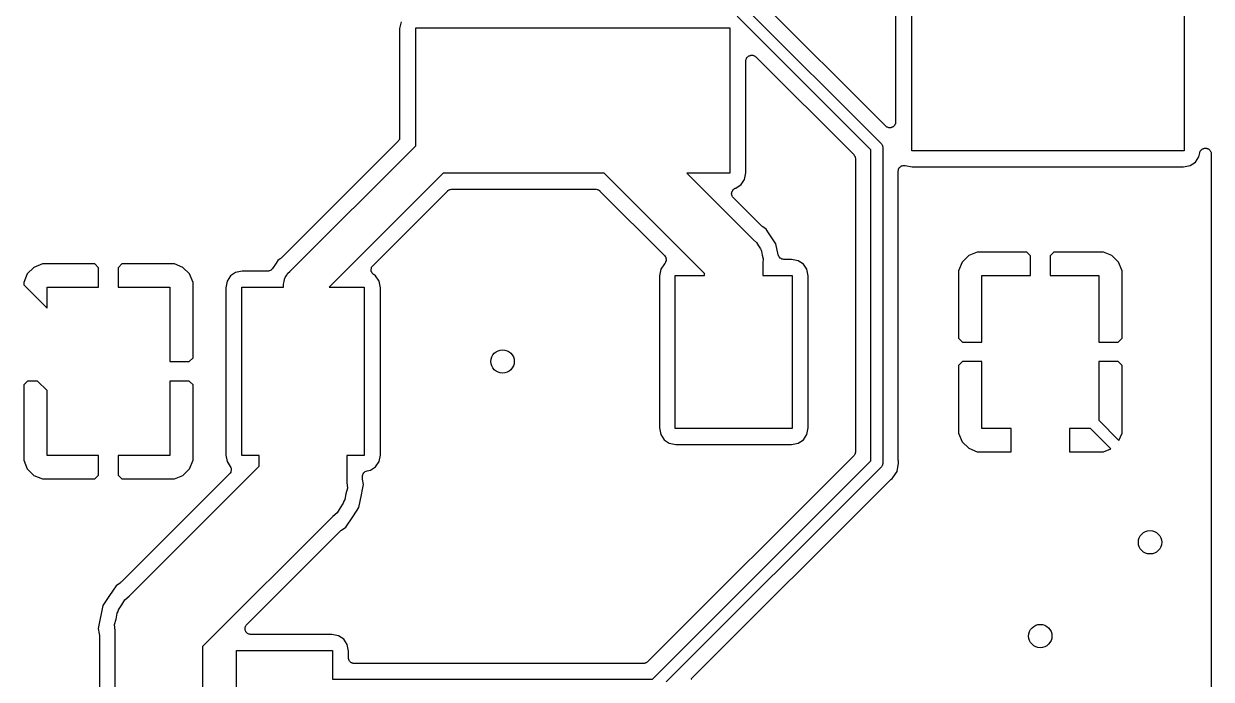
# Model space of a CAD drawing. Extents: x 86.1 to 122.5, y -104.2 to -55.1.
# Drawn here: x 107.04 to 122.53, y -80.16 to -71.6 of the extents above; entities that cross this region are included whole.
import ezdxf

# ---------------------------------------------------------------- set-up
doc = ezdxf.new("R2010")
doc.units = 0
doc.header["$MEASUREMENT"] = 0
doc.layers.add('BLACK', color=7, linetype='CONTINUOUS')

msp = doc.modelspace()

# ---------------------------------------------------------------- linework, layer by layer
at = {"layer": 'BLACK', "linetype": 'CONTINUOUS'}
for p, q in [((122.178, -70.716), (122.178, -73.256)), ((118.283, -72.9336), (116.598, -71.2486)), ((118.622, -73.256), (118.622, -71.2548)), ((116.432, -71.3699), (118.219, -73.1567)), ((118.413, -71.3651), (118.413, -72.8797)), ((111.959, -71.5707), (111.941, -71.6575)), ((118.091, -73.2445), (116.344, -71.4976)), ((111.941, -71.6575), (111.941, -73.0805)), ((112.15, -73.1908), (112.15, -71.65)), ((112.15, -71.65), (116.25, -71.65)), ((116.25, -71.65), (116.25, -73.55)), ((116.463, -72.0572), (116.468, -72.0486)), ((116.468, -72.0486), (116.472, -72.0395)), ((116.472, -72.0395), (116.475, -72.0372)), ((116.475, -72.0372), (116.477, -72.0343)), ((116.477, -72.0343), (116.484, -72.0279)), ((116.484, -72.0279), (116.491, -72.0208)), ((116.491, -72.0208), (116.494, -72.0194)), ((116.494, -72.0194), (116.497, -72.0173)), ((116.497, -72.0173), (116.506, -72.0139)), ((116.506, -72.0139), (116.515, -72.0096)), ((116.515, -72.0096), (116.518, -72.0094)), ((116.518, -72.0094), (116.522, -72.0082)), ((116.522, -72.0082), (116.532, -72.0082)), ((116.532, -72.0082), (116.542, -72.0073)), ((116.542, -72.0073), (116.545, -72.0082)), ((116.545, -72.0082), (116.548, -72.0082)), ((116.548, -72.0082), (116.557, -72.0116)), ((116.557, -72.0116), (116.567, -72.0142)), ((116.567, -72.0142), (116.57, -72.0161)), ((116.57, -72.0161), (116.573, -72.0173)), ((116.573, -72.0173), (116.581, -72.0237)), ((116.581, -72.0237), (116.589, -72.0294)), ((116.589, -72.0294), (117.866, -73.3064)), ((116.459, -72.0832), (116.46, -72.0734)), ((116.459, -73.5425), (116.459, -72.0832)), ((116.46, -72.0734), (116.461, -72.0635)), ((116.461, -72.0635), (116.463, -72.0605)), ((116.463, -72.0605), (116.463, -72.0572)), ((118.291, -72.9393), (118.283, -72.9336)), ((118.299, -72.9457), (118.291, -72.9393)), ((118.302, -72.9469), (118.299, -72.9457)), ((118.305, -72.9488), (118.302, -72.9469)), ((118.315, -72.9514), (118.305, -72.9488)), ((118.324, -72.9548), (118.315, -72.9514)), ((118.327, -72.9548), (118.324, -72.9548)), ((118.33, -72.9556), (118.327, -72.9548)), ((118.34, -72.9548), (118.33, -72.9556)), ((118.35, -72.9548), (118.34, -72.9548)), ((118.354, -72.9536), (118.35, -72.9548)), ((118.357, -72.9533), (118.354, -72.9536)), ((118.366, -72.9491), (118.357, -72.9533)), ((118.375, -72.9457), (118.366, -72.9491)), ((118.378, -72.9435), (118.375, -72.9457)), ((118.381, -72.9421), (118.378, -72.9435)), ((118.388, -72.9351), (118.381, -72.9421)), ((118.395, -72.9287), (118.388, -72.9351)), ((118.397, -72.9258), (118.395, -72.9287)), ((118.4, -72.9234), (118.397, -72.9258)), ((118.404, -72.9144), (118.4, -72.9234)), ((118.409, -72.9058), (118.404, -72.9144)), ((118.411, -72.8994), (118.409, -72.9025)), ((118.409, -72.9025), (118.409, -72.9058)), ((118.412, -72.8895), (118.411, -72.8994)), ((118.413, -72.8797), (118.412, -72.8895)), ((111.919, -73.1344), (110.394, -74.6591)), ((111.921, -73.1317), (111.919, -73.1344)), ((111.923, -73.1295), (111.921, -73.1317)), ((111.928, -73.1209), (111.923, -73.1295)), ((111.934, -73.1127), (111.928, -73.1209)), ((111.935, -73.1095), (111.934, -73.1127)), ((111.937, -73.1066), (111.935, -73.1095)), ((111.938, -73.0968), (111.937, -73.1066)), ((111.941, -73.0872), (111.938, -73.0968)), ((111.941, -73.0805), (111.941, -73.0838)), ((111.941, -73.0838), (111.941, -73.0872)), ((110.509, -74.8321), (112.15, -73.1908)), ((118.091, -76.0562), (118.091, -73.2445)), ((118.219, -73.1567), (118.227, -73.1632)), ((118.227, -73.1632), (118.232, -73.172)), ((118.232, -73.172), (118.238, -73.1803)), ((118.238, -73.1803), (118.238, -73.1835)), ((118.238, -73.1835), (118.24, -73.1865)), ((118.24, -73.1865), (118.242, -73.1965)), ((118.242, -73.1965), (118.245, -73.2062)), ((118.245, -73.2062), (118.244, -73.2163)), ((118.244, -73.2163), (118.244, -77.331)), ((122.178, -73.256), (118.622, -73.256)), ((122.369, -73.3353), (122.38, -73.2827)), ((122.38, -73.2827), (122.382, -73.2773)), ((122.382, -73.2773), (122.383, -73.2715)), ((122.383, -73.2715), (122.387, -73.265)), ((122.387, -73.265), (122.389, -73.2581)), ((122.389, -73.2581), (122.393, -73.2537)), ((122.393, -73.2537), (122.396, -73.2486)), ((122.396, -73.2486), (122.402, -73.2438)), ((122.402, -73.2438), (122.407, -73.2382)), ((122.407, -73.2382), (122.412, -73.2354)), ((122.412, -73.2354), (122.417, -73.2316)), ((122.417, -73.2316), (122.424, -73.229)), ((122.424, -73.229), (122.43, -73.2254)), ((122.43, -73.2254), (122.436, -73.2245)), ((122.436, -73.2245), (122.441, -73.2225)), ((122.441, -73.2225), (122.449, -73.2225)), ((122.449, -73.2225), (122.456, -73.2214)), ((122.456, -73.2214), (122.462, -73.2225)), ((122.462, -73.2225), (122.468, -73.2225)), ((122.468, -73.2225), (122.475, -73.2251)), ((122.475, -73.2251), (122.482, -73.2266)), ((122.482, -73.2266), (122.487, -73.2296)), ((122.487, -73.2296), (122.493, -73.2316)), ((122.493, -73.2316), (122.498, -73.2364)), ((122.498, -73.2364), (122.505, -73.2403)), ((122.505, -73.2403), (122.509, -73.2449)), ((122.509, -73.2449), (122.513, -73.2486)), ((122.513, -73.2486), (122.517, -73.2551)), ((122.517, -73.2551), (122.521, -73.2609)), ((122.521, -73.2609), (122.523, -73.2665)), ((122.523, -73.2665), (122.526, -73.2715)), ((122.526, -73.2715), (122.528, -73.2789)), ((122.528, -73.2789), (122.53, -73.286)), ((122.53, -73.286), (122.53, -73.2918)), ((117.866, -73.3064), (117.868, -73.3091)), ((117.868, -73.3091), (117.87, -73.3113)), ((117.87, -73.3113), (117.875, -73.3199)), ((117.875, -73.3199), (117.881, -73.3281)), ((117.881, -73.3281), (117.882, -73.3313)), ((117.882, -73.3313), (117.883, -73.3342)), ((117.883, -73.3342), (117.885, -73.344)), ((117.885, -73.344), (117.888, -73.3536)), ((117.888, -73.3536), (117.887, -73.357)), ((117.887, -73.357), (117.888, -73.3603)), ((117.888, -73.3603), (117.888, -76.0278)), ((118.498, -73.4504), (118.51, -73.4462)), ((118.51, -73.4462), (118.511, -73.4462)), ((118.511, -73.4462), (118.511, -73.4459)), ((118.511, -73.4459), (118.524, -73.4462)), ((118.524, -73.4462), (118.536, -73.4462)), ((118.536, -73.4462), (118.537, -73.4464)), ((122.257, -73.4474), (122.324, -73.4025)), ((122.324, -73.4025), (122.369, -73.3353)), ((122.53, -73.2918), (122.531, -73.2976)), ((122.531, -73.2976), (122.531, -85.1217)), ((112.509, -73.55), (111.023, -75.0365)), ((114.611, -73.55), (112.509, -73.55)), ((115.92, -74.8583), (114.611, -73.55)), ((116.25, -73.55), (115.689, -73.55)), ((115.689, -73.55), (116.558, -74.4193)), ((116.441, -73.6293), (116.459, -73.5425)), ((118.447, -73.5195), (118.449, -73.5074)), ((118.447, -73.5204), (118.447, -73.5195)), ((118.447, -73.5212), (118.447, -73.5204)), ((118.447, -77.2993), (118.447, -73.5212)), ((118.449, -73.5074), (118.451, -73.4951)), ((118.451, -73.4951), (118.452, -73.4944)), ((118.452, -73.4936), (118.458, -73.483)), ((118.452, -73.4944), (118.452, -73.4936)), ((118.458, -73.483), (118.465, -73.4722)), ((118.465, -73.4717), (118.466, -73.471)), ((118.465, -73.4722), (118.465, -73.4717)), ((118.466, -73.471), (118.475, -73.4632)), ((118.475, -73.4632), (118.485, -73.4552)), ((118.485, -73.4552), (118.486, -73.4549)), ((118.486, -73.4544), (118.498, -73.4504)), ((118.486, -73.4549), (118.486, -73.4544)), ((118.537, -73.4464), (118.538, -73.4465)), ((118.538, -73.4465), (118.63, -73.4647)), ((118.63, -73.4647), (122.17, -73.4647)), ((122.17, -73.4647), (122.257, -73.4474)), ((116.298, -73.7604), (116.305, -73.7527)), ((116.305, -73.7527), (116.308, -73.7517)), ((116.308, -73.7517), (116.31, -73.75)), ((116.31, -73.75), (116.32, -73.7461)), ((116.32, -73.7461), (116.328, -73.742)), ((116.328, -73.742), (116.396, -73.6965)), ((116.396, -73.6965), (116.441, -73.6293)), ((111.59, -74.7561), (112.566, -73.781)), ((112.566, -73.781), (112.568, -73.7791)), ((112.568, -73.7791), (112.57, -73.7765)), ((112.57, -73.7765), (112.579, -73.7715)), ((112.579, -73.7715), (112.587, -73.7658)), ((112.587, -73.7658), (112.591, -73.7649)), ((112.591, -73.7649), (112.593, -73.7633)), ((112.593, -73.7633), (112.603, -73.7615)), ((112.603, -73.7615), (112.613, -73.759)), ((112.613, -73.759), (112.616, -73.7593)), ((112.616, -73.7593), (112.619, -73.7587)), ((112.619, -73.7587), (114.501, -73.7587)), ((114.501, -73.7587), (114.504, -73.7593)), ((114.504, -73.7593), (114.508, -73.759)), ((114.508, -73.759), (114.517, -73.7615)), ((114.517, -73.7615), (114.527, -73.7633)), ((114.527, -73.7633), (114.53, -73.7649)), ((114.53, -73.7649), (114.533, -73.7658)), ((114.533, -73.7658), (114.541, -73.7715)), ((114.541, -73.7715), (114.55, -73.7765)), ((114.55, -73.7765), (114.552, -73.7791)), ((114.552, -73.7791), (114.555, -73.781)), ((114.555, -73.781), (115.397, -74.6232)), ((116.273, -73.8168), (116.275, -73.8062)), ((116.273, -73.8193), (116.273, -73.8168)), ((116.273, -73.8218), (116.273, -73.8193)), ((116.276, -73.8322), (116.273, -73.8218)), ((116.275, -73.8062), (116.276, -73.7954)), ((116.276, -73.7954), (116.277, -73.7932)), ((116.278, -73.8428), (116.276, -73.8322)), ((116.277, -73.7907), (116.282, -73.7812)), ((116.277, -73.7932), (116.277, -73.7907)), ((116.279, -73.8449), (116.278, -73.8428)), ((116.28, -73.8474), (116.279, -73.8449)), ((116.286, -73.8562), (116.28, -73.8474)), ((116.282, -73.7812), (116.287, -73.7715)), ((116.292, -73.8654), (116.286, -73.8562)), ((116.287, -73.7715), (116.288, -73.7697)), ((116.288, -73.7697), (116.29, -73.7675)), ((116.29, -73.7675), (116.298, -73.7604)), ((116.294, -73.867), (116.292, -73.8654)), ((116.295, -73.869), (116.294, -73.867)), ((116.668, -74.2414), (116.295, -73.869)), ((116.674, -74.2457), (116.668, -74.2414)), ((116.679, -74.2509), (116.674, -74.2457)), ((116.722, -74.2793), (116.679, -74.2509)), ((116.753, -74.3255), (116.722, -74.2793)), ((116.851, -74.4726), (116.753, -74.3255)), ((116.753, -74.3255), (116.753, -74.3255)), ((116.558, -74.4193), (116.597, -74.4518)), ((116.597, -74.4518), (116.622, -74.4956)), ((116.622, -74.4956), (116.651, -74.537)), ((116.879, -74.6125), (116.851, -74.4726)), ((110.383, -74.6685), (110.351, -74.6899)), ((110.388, -74.6634), (110.383, -74.6685)), ((110.394, -74.6591), (110.388, -74.6634)), ((115.397, -74.6232), (115.397, -74.6238)), ((115.397, -74.6238), (115.398, -74.6243)), ((115.398, -74.6243), (115.405, -74.6346)), ((115.405, -74.6346), (115.412, -74.6448)), ((115.412, -74.6448), (115.412, -74.6457)), ((115.412, -74.6457), (115.413, -74.6463)), ((115.413, -74.6463), (115.416, -74.6584)), ((115.416, -74.6584), (115.419, -74.6704)), ((115.418, -74.6844), (115.417, -74.6968)), ((115.419, -74.6721), (115.418, -74.6844)), ((115.419, -74.6704), (115.419, -74.6712)), ((115.419, -74.6712), (115.419, -74.6721)), ((116.651, -74.537), (116.656, -74.5534)), ((116.656, -74.5534), (116.664, -74.5682)), ((116.664, -74.5682), (116.673, -74.618)), ((116.673, -74.618), (116.686, -74.6668)), ((116.686, -74.6668), (116.681, -74.7171)), ((116.883, -74.6241), (116.879, -74.6125)), ((116.887, -74.6357), (116.883, -74.6241)), ((116.888, -74.6364), (116.887, -74.6357)), ((116.888, -74.6372), (116.888, -74.6364)), ((116.896, -74.6465), (116.888, -74.6372)), ((116.904, -74.656), (116.896, -74.6465)), ((116.905, -74.6564), (116.904, -74.656)), ((116.906, -74.6571), (116.905, -74.6564)), ((116.917, -74.663), (116.906, -74.6571)), ((116.927, -74.6692), (116.917, -74.663)), ((116.928, -74.6694), (116.927, -74.6692)), ((116.929, -74.6698), (116.928, -74.6694)), ((116.941, -74.6717), (116.929, -74.6698)), ((116.953, -74.6738), (116.941, -74.6717)), ((117.055, -74.6738), (116.953, -74.6738)), ((117.142, -74.6911), (117.055, -74.6738)), ((119.366, -74.6241), (119.28, -74.7098)), ((119.478, -74.5777), (119.366, -74.6241)), ((120.123, -74.5777), (119.478, -74.5777)), ((120.173, -74.6283), (120.123, -74.5777)), ((120.173, -74.8825), (120.173, -74.6283)), ((120.478, -74.5777), (120.427, -74.6283)), ((120.427, -74.6283), (120.427, -74.8825)), ((121.123, -74.5777), (120.478, -74.5777)), ((121.235, -74.6241), (121.123, -74.5777)), ((121.321, -74.7098), (121.235, -74.6241)), ((107.168, -74.7781), (107.082, -74.8638)), ((107.28, -74.7317), (107.168, -74.7781)), ((107.963, -74.7317), (107.28, -74.7317)), ((108.013, -74.7823), (107.963, -74.7317)), ((108.013, -75.0365), (108.013, -74.7823)), ((108.318, -74.7317), (108.267, -74.7823)), ((108.267, -74.7823), (108.267, -75.0365)), ((109.001, -74.7317), (108.318, -74.7317)), ((109.113, -74.7781), (109.001, -74.7317)), ((109.199, -74.8638), (109.113, -74.7781)), ((109.888, -74.8278), (109.801, -74.8451)), ((110.218, -74.8278), (109.888, -74.8278)), ((110.229, -74.826), (110.218, -74.8278)), ((110.239, -74.8248), (110.229, -74.826)), ((110.242, -74.8237), (110.239, -74.8248)), ((110.244, -74.8232), (110.242, -74.8237)), ((110.253, -74.8178), (110.244, -74.8232)), ((110.263, -74.8131), (110.253, -74.8178)), ((110.265, -74.8113), (110.263, -74.8131)), ((110.267, -74.81), (110.265, -74.8113)), ((110.274, -74.8018), (110.267, -74.81)), ((110.281, -74.794), (110.274, -74.8018)), ((110.33, -74.7218), (110.281, -74.794)), ((110.351, -74.6899), (110.33, -74.7218)), ((110.33, -74.7218), (110.33, -74.7218)), ((110.483, -74.8537), (110.509, -74.8321)), ((111.568, -74.8033), (111.572, -74.7913)), ((111.569, -74.8042), (111.568, -74.8033)), ((111.568, -74.805), (111.569, -74.8042)), ((111.57, -74.8173), (111.568, -74.805)), ((111.571, -74.8297), (111.57, -74.8173)), ((111.571, -74.8304), (111.571, -74.8297)), ((111.571, -74.8313), (111.571, -74.8304)), ((111.577, -74.8425), (111.571, -74.8313)), ((111.572, -74.7913), (111.575, -74.7793)), ((111.575, -74.7778), (111.582, -74.7676)), ((111.575, -74.7786), (111.575, -74.7778)), ((111.575, -74.7793), (111.575, -74.7786)), ((111.582, -74.7676), (111.589, -74.7573)), ((111.589, -74.7573), (111.59, -74.7568)), ((111.59, -74.7568), (111.59, -74.7561)), ((115.347, -74.8032), (115.33, -74.89)), ((115.396, -74.7307), (115.347, -74.8032)), ((115.405, -74.7221), (115.396, -74.7307)), ((115.396, -74.7307), (115.396, -74.7307)), ((115.406, -74.7207), (115.405, -74.7213)), ((115.405, -74.7213), (115.405, -74.7221)), ((115.411, -74.7095), (115.406, -74.7207)), ((115.416, -74.6984), (115.411, -74.7095)), ((115.417, -74.6968), (115.416, -74.6975)), ((115.416, -74.6975), (115.416, -74.6984)), ((116.681, -74.7171), (116.681, -74.8825)), ((117.209, -74.736), (117.142, -74.6911)), ((117.254, -74.8032), (117.209, -74.736)), ((117.271, -74.89), (117.254, -74.8032)), ((119.28, -74.7098), (119.234, -74.8219)), ((119.234, -74.8219), (119.234, -75.7049)), ((121.367, -74.8219), (121.321, -74.7098)), ((121.367, -75.7049), (121.367, -74.8219)), ((107.082, -74.8638), (107.036, -74.9759)), ((107.036, -74.9759), (107.036, -75.0061)), ((109.245, -74.9759), (109.199, -74.8638)), ((109.245, -75.9589), (109.245, -74.9759)), ((109.689, -74.9572), (109.672, -75.044)), ((109.734, -74.89), (109.689, -74.9572)), ((109.801, -74.8451), (109.734, -74.89)), ((110.424, -74.997), (110.432, -74.9645)), ((110.432, -74.9645), (110.438, -74.9313)), ((110.438, -74.9313), (110.444, -74.9215)), ((110.444, -74.9215), (110.447, -74.9105)), ((110.447, -74.9105), (110.466, -74.8829)), ((110.466, -74.8829), (110.483, -74.8537)), ((111.582, -74.8537), (111.577, -74.8425)), ((111.583, -74.8543), (111.582, -74.8537)), ((111.583, -74.855), (111.583, -74.8543)), ((111.592, -74.8636), (111.583, -74.855)), ((111.601, -74.8724), (111.592, -74.8636)), ((111.601, -74.8727), (111.601, -74.8724)), ((111.602, -74.8733), (111.601, -74.8727)), ((111.627, -74.89), (111.602, -74.8733)), ((111.672, -74.9572), (111.627, -74.89)), ((111.689, -75.044), (111.672, -74.9572)), ((115.33, -74.89), (115.33, -76.875)), ((115.538, -76.8825), (115.538, -74.8825)), ((115.538, -74.8825), (115.92, -74.8825)), ((115.92, -74.8825), (115.92, -74.8583)), ((116.681, -74.8825), (117.062, -74.8825)), ((117.062, -74.8825), (117.062, -76.8825)), ((117.271, -76.875), (117.271, -74.89)), ((119.538, -75.7555), (119.538, -74.8825)), ((119.538, -74.8825), (120.173, -74.8825)), ((120.427, -74.8825), (121.062, -74.8825)), ((121.062, -74.8825), (121.062, -75.7555)), ((107.036, -75.0061), (107.34, -75.3109)), ((107.34, -75.3109), (107.34, -75.0365)), ((107.34, -75.0365), (108.013, -75.0365)), ((108.267, -75.0365), (108.941, -75.0365)), ((108.941, -75.0365), (108.941, -76.0095)), ((109.672, -75.044), (109.672, -77.229)), ((109.88, -77.2365), (109.88, -75.0365)), ((109.88, -75.0365), (110.427, -75.0365)), ((110.427, -75.0306), (110.424, -74.997)), ((110.427, -75.0365), (110.427, -75.0306)), ((111.023, -75.0365), (111.48, -75.0365)), ((111.48, -75.0365), (111.48, -77.2365)), ((111.689, -77.229), (111.689, -75.044)), ((119.234, -75.7049), (119.284, -75.7555)), ((119.284, -75.7555), (119.538, -75.7555)), ((121.062, -75.7555), (121.317, -75.7555)), ((121.317, -75.7555), (121.367, -75.7049)), ((108.941, -76.0095), (109.195, -76.0095)), ((109.195, -76.0095), (109.245, -75.9589)), ((117.888, -76.0278), (117.888, -77.1871)), ((118.091, -77.3028), (118.091, -76.0562)), ((119.284, -76.0095), (119.234, -76.0601)), ((119.234, -76.0601), (119.234, -76.9431)), ((119.538, -76.0095), (119.284, -76.0095)), ((119.538, -76.8825), (119.538, -76.0095)), ((121.062, -76.0095), (121.062, -76.7747)), ((121.317, -76.0095), (121.062, -76.0095)), ((121.367, -76.0601), (121.317, -76.0095)), ((121.367, -76.9431), (121.367, -76.0601)), ((107.086, -76.2635), (107.036, -76.3141)), ((107.036, -76.3141), (107.036, -77.2971)), ((107.215, -76.2635), (107.086, -76.2635)), ((107.34, -76.3885), (107.215, -76.2635)), ((107.34, -77.2365), (107.34, -76.3885)), ((108.941, -76.2635), (108.941, -77.2365)), ((109.195, -76.2635), (108.941, -76.2635)), ((109.245, -76.3141), (109.195, -76.2635)), ((109.245, -77.2971), (109.245, -76.3141)), ((121.062, -76.7747), (121.327, -77.0396)), ((115.33, -76.875), (115.347, -76.9618)), ((115.347, -76.9618), (115.392, -77.029)), ((117.062, -76.8825), (115.538, -76.8825)), ((117.209, -77.029), (117.254, -76.9618)), ((117.254, -76.9618), (117.271, -76.875)), ((119.234, -76.9431), (119.28, -77.0552)), ((119.919, -76.8825), (119.538, -76.8825)), ((119.919, -77.1873), (119.919, -76.8825)), ((120.681, -76.8825), (120.681, -77.1873)), ((120.955, -76.8825), (120.681, -76.8825)), ((121.22, -77.1473), (120.955, -76.8825)), ((121.327, -77.0396), (121.367, -76.9431)), ((115.392, -77.029), (115.459, -77.0739)), ((115.459, -77.0739), (115.546, -77.0912)), ((115.546, -77.0912), (117.055, -77.0912)), ((117.055, -77.0912), (117.142, -77.0739)), ((117.142, -77.0739), (117.209, -77.029)), ((119.28, -77.0552), (119.366, -77.1409)), ((119.366, -77.1409), (119.478, -77.1873)), ((121.123, -77.1873), (121.22, -77.1473)), ((107.036, -77.2971), (107.082, -77.4092)), ((108.013, -77.2365), (107.34, -77.2365)), ((108.013, -77.4907), (108.013, -77.2365)), ((108.941, -77.2365), (108.267, -77.2365)), ((108.267, -77.2365), (108.267, -77.4907)), ((109.199, -77.4092), (109.245, -77.2971)), ((109.672, -77.229), (109.689, -77.3158)), ((109.689, -77.3158), (109.731, -77.379)), ((110.109, -77.2365), (109.88, -77.2365)), ((110.109, -77.3755), (110.109, -77.2365)), ((111.48, -77.2365), (111.252, -77.2365)), ((111.252, -77.2365), (111.252, -77.5873)), ((111.627, -77.383), (111.672, -77.3158)), ((111.672, -77.3158), (111.689, -77.229)), ((117.866, -77.2409), (115.177, -79.9298)), ((115.239, -80.1554), (118.091, -77.3028)), ((117.868, -77.2382), (117.866, -77.2409)), ((117.87, -77.236), (117.868, -77.2382)), ((117.875, -77.2274), (117.87, -77.236)), ((117.881, -77.2193), (117.875, -77.2274)), ((117.882, -77.216), (117.881, -77.2193)), ((117.883, -77.2131), (117.882, -77.216)), ((117.885, -77.2033), (117.883, -77.2131)), ((117.888, -77.1937), (117.885, -77.2033)), ((117.888, -77.1871), (117.887, -77.1904)), ((117.887, -77.1904), (117.888, -77.1937)), ((118.448, -77.3067), (118.447, -77.2993)), ((118.448, -77.3142), (118.448, -77.3067)), ((118.452, -77.3344), (118.448, -77.3142)), ((119.478, -77.1873), (119.919, -77.1873)), ((120.681, -77.1873), (121.123, -77.1873)), ((107.082, -77.4092), (107.168, -77.4949)), ((108.412, -79.0726), (110.109, -77.3755)), ((109.113, -77.4949), (109.199, -77.4092)), ((109.729, -77.4651), (109.722, -77.4753)), ((109.736, -77.4551), (109.729, -77.4651)), ((109.731, -77.379), (109.736, -77.3904)), ((109.736, -77.3904), (109.742, -77.4017)), ((109.737, -77.4543), (109.736, -77.4551)), ((109.74, -77.4416), (109.737, -77.4536)), ((109.737, -77.4536), (109.737, -77.4543)), ((109.744, -77.4297), (109.74, -77.4416)), ((109.742, -77.4017), (109.742, -77.4025)), ((109.742, -77.4025), (109.742, -77.4033)), ((109.742, -77.4033), (109.743, -77.4157)), ((109.743, -77.4157), (109.744, -77.428)), ((109.744, -77.428), (109.744, -77.4288)), ((109.744, -77.4288), (109.744, -77.4297)), ((111.46, -77.4852), (111.466, -77.4744)), ((111.466, -77.4744), (111.472, -77.4636)), ((111.472, -77.4636), (111.473, -77.463)), ((111.473, -77.4623), (111.483, -77.4543)), ((111.473, -77.463), (111.473, -77.4623)), ((111.483, -77.4543), (111.492, -77.4461)), ((111.492, -77.4461), (111.493, -77.4458)), ((111.493, -77.4453), (111.505, -77.441)), ((111.493, -77.4458), (111.493, -77.4453)), ((111.505, -77.441), (111.517, -77.4365)), ((111.517, -77.4365), (111.56, -77.4279)), ((111.56, -77.4279), (111.627, -77.383)), ((118.219, -77.3906), (115.417, -80.1922)), ((118.227, -77.3841), (118.219, -77.3906)), ((118.232, -77.3753), (118.227, -77.3841)), ((118.238, -77.3671), (118.232, -77.3753)), ((118.24, -77.3608), (118.238, -77.3638)), ((118.238, -77.3638), (118.238, -77.3671)), ((118.242, -77.3509), (118.24, -77.3608)), ((118.245, -77.3411), (118.242, -77.3509)), ((118.244, -77.331), (118.245, -77.3411)), ((118.38, -77.5187), (118.431, -77.4434)), ((118.431, -77.4434), (118.452, -77.3344)), ((107.168, -77.4949), (107.28, -77.5413)), ((107.28, -77.5413), (107.963, -77.5413)), ((107.963, -77.5413), (108.013, -77.4907)), ((108.267, -77.4907), (108.318, -77.5413)), ((109.722, -77.4753), (108.31, -78.8873)), ((108.318, -77.5413), (109.001, -77.5413)), ((109.001, -77.5413), (109.113, -77.4949)), ((111.252, -77.5873), (111.259, -77.6628)), ((111.455, -77.5112), (111.457, -77.499)), ((111.455, -77.5284), (111.455, -77.5112)), ((111.456, -77.5358), (111.455, -77.5284)), ((111.457, -77.5433), (111.456, -77.5358)), ((111.457, -77.499), (111.459, -77.4868)), ((111.47, -77.6122), (111.457, -77.5433)), ((111.457, -77.6812), (111.47, -77.6122)), ((111.459, -77.4868), (111.46, -77.486)), ((111.46, -77.486), (111.46, -77.4852)), ((115.759, -80.1383), (118.34, -77.5567)), ((118.34, -77.5567), (118.346, -77.5524)), ((118.346, -77.5524), (118.352, -77.5472)), ((118.352, -77.5472), (118.369, -77.5358)), ((118.369, -77.5358), (118.38, -77.5187)), ((118.38, -77.5187), (118.38, -77.5187)), ((111.239, -77.736), (111.226, -77.8107)), ((111.259, -77.6628), (111.239, -77.736)), ((111.41, -77.9145), (111.443, -77.7507)), ((111.443, -77.7507), (111.457, -77.6812)), ((111.457, -77.6812), (111.457, -77.6812)), ((111.163, -77.9196), (111.125, -77.9853)), ((111.206, -77.8575), (111.163, -77.9196)), ((111.213, -77.8328), (111.206, -77.8575)), ((111.226, -77.8107), (111.213, -77.8328)), ((111.338, -78.0228), (111.41, -77.9145)), ((111.067, -78.034), (109.37, -79.7311)), ((111.125, -77.9853), (111.067, -78.034)), ((111.239, -78.1708), (111.338, -78.0228)), ((111.338, -78.0228), (111.338, -78.0228)), ((109.946, -79.4428), (111.169, -78.2193)), ((111.169, -78.2193), (111.175, -78.215)), ((111.175, -78.215), (111.181, -78.2098)), ((111.181, -78.2098), (111.239, -78.1708)), ((108.24, -78.9359), (108.154, -79.0641)), ((108.298, -78.8968), (108.24, -78.9359)), ((108.304, -78.8916), (108.298, -78.8968)), ((108.31, -78.8873), (108.304, -78.8916)), ((108.154, -79.0641), (108.069, -79.1921)), ((108.154, -79.0641), (108.154, -79.0641)), ((108.316, -79.187), (108.354, -79.1214)), ((108.354, -79.1214), (108.412, -79.0726)), ((108.069, -79.1921), (108.008, -79.4944)), ((108.24, -79.3706), (108.253, -79.2959)), ((108.253, -79.2959), (108.266, -79.2738)), ((108.266, -79.2738), (108.272, -79.2491)), ((108.272, -79.2491), (108.316, -79.187)), ((108.22, -79.4438), (108.24, -79.3706)), ((108.227, -79.5193), (108.22, -79.4438)), ((109.923, -79.49), (109.924, -79.4868)), ((109.924, -79.4835), (109.928, -79.4741)), ((109.924, -79.4868), (109.924, -79.4835)), ((109.928, -79.4741), (109.93, -79.4645)), ((109.93, -79.4645), (109.932, -79.4617)), ((109.932, -79.4617), (109.933, -79.4586)), ((109.933, -79.4586), (109.94, -79.451)), ((109.94, -79.451), (109.946, -79.4428)), ((108.008, -79.4944), (108.022, -79.5633)), ((108.022, -79.5633), (108.022, -79.5708)), ((108.022, -79.5708), (108.024, -79.5782)), ((108.024, -79.5782), (108.024, -81.196)), ((108.227, -81.4394), (108.227, -79.5193)), ((109.924, -79.5), (109.923, -79.49)), ((109.924, -79.5099), (109.924, -79.5)), ((109.926, -79.5131), (109.924, -79.5099)), ((109.926, -79.5164), (109.926, -79.5131)), ((109.93, -79.5254), (109.926, -79.5164)), ((109.933, -79.5348), (109.93, -79.5254)), ((109.936, -79.5374), (109.933, -79.5348)), ((109.937, -79.5404), (109.936, -79.5374)), ((109.944, -79.5474), (109.937, -79.5404)), ((109.95, -79.5551), (109.944, -79.5474)), ((109.953, -79.5567), (109.95, -79.5551)), ((109.956, -79.5591), (109.953, -79.5567)), ((109.965, -79.5633), (109.956, -79.5591)), ((109.973, -79.5683), (109.965, -79.5633)), ((109.977, -79.5689), (109.973, -79.5683)), ((109.98, -79.5703), (109.977, -79.5689)), ((109.99, -79.5712), (109.98, -79.5703)), ((109.999, -79.5729), (109.99, -79.5712)), ((111.057, -79.5729), (109.999, -79.5729)), ((111.143, -79.5902), (111.057, -79.5729)), ((111.211, -79.6351), (111.143, -79.5902)), ((111.256, -79.7023), (111.211, -79.6351)), ((109.37, -79.7311), (109.37, -81.2352)), ((109.814, -80.6816), (109.814, -79.7816)), ((109.814, -79.7816), (111.064, -79.7816)), ((111.064, -79.7816), (111.064, -80.1554)), ((111.273, -79.7891), (111.256, -79.7023)), ((111.273, -79.876), (111.273, -79.7891)), ((111.274, -79.8825), (111.273, -79.876)), ((111.274, -79.8892), (111.274, -79.8825)), ((111.276, -79.8955), (111.274, -79.8892)), ((111.277, -79.902), (111.276, -79.8955)), ((111.281, -79.9078), (111.277, -79.902)), ((111.283, -79.9141), (111.281, -79.9078)), ((111.287, -79.9192), (111.283, -79.9141)), ((111.291, -79.9249), (111.287, -79.9192)), ((111.296, -79.9292), (111.291, -79.9249)), ((111.3, -79.9343), (111.296, -79.9292)), ((111.306, -79.9377), (111.3, -79.9343)), ((111.311, -79.942), (111.306, -79.9377)), ((111.317, -79.9442), (111.311, -79.942)), ((111.323, -79.9476), (111.317, -79.9442)), ((111.33, -79.9487), (111.323, -79.9476)), ((111.336, -79.951), (111.33, -79.9487)), ((111.343, -79.951), (111.336, -79.951)), ((111.349, -79.9522), (111.343, -79.951)), ((115.123, -79.9522), (111.349, -79.9522)), ((115.126, -79.9516), (115.123, -79.9522)), ((115.13, -79.9519), (115.126, -79.9516)), ((115.139, -79.9493), (115.13, -79.9519)), ((115.149, -79.9476), (115.139, -79.9493)), ((115.152, -79.9459), (115.149, -79.9476)), ((115.155, -79.945), (115.152, -79.9459)), ((115.163, -79.9393), (115.155, -79.945)), ((115.172, -79.9343), (115.163, -79.9393)), ((115.174, -79.9318), (115.172, -79.9343)), ((115.177, -79.9298), (115.174, -79.9318)), ((111.064, -80.1554), (115.239, -80.1554)), ((115.743, -80.16), (115.747, -80.1545)), ((115.747, -80.1545), (115.75, -80.1485)), ((115.75, -80.1485), (115.755, -80.1438)), ((115.755, -80.1438), (115.759, -80.1383))]:
    msp.add_line(p, q, dxfattribs=at)
at = {"layer": 'BLACK'}
for centre in [(113.284, -76.007), (121.732, -78.3692), (120.3, -79.5934)]:
    msp.add_circle(centre, 0.1524, dxfattribs=at)

doc.saveas('drawing.dxf')
